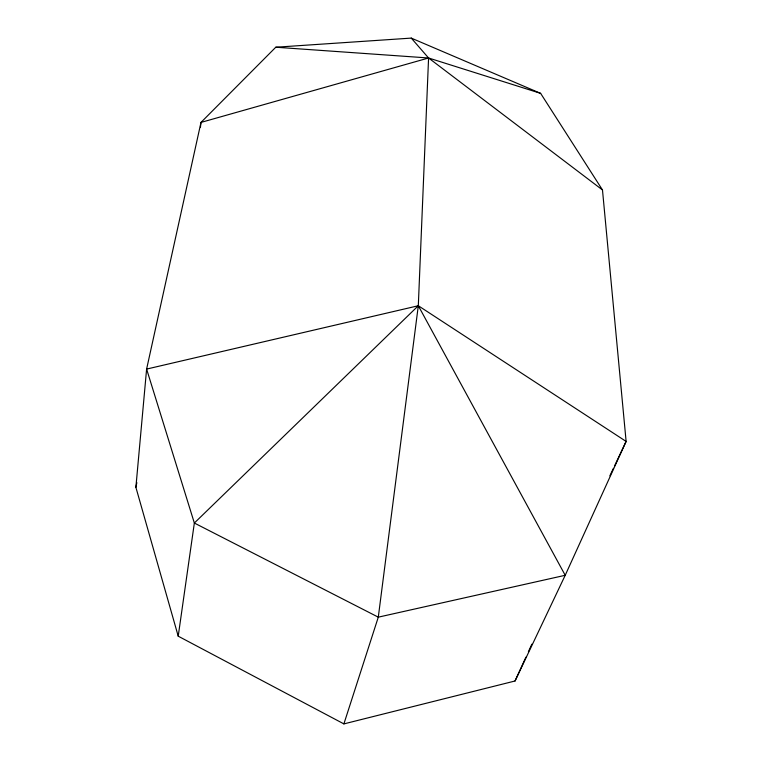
<?xml version="1.0" encoding="UTF-8"?>
<svg xmlns="http://www.w3.org/2000/svg" width="762" height="762" viewBox="0 0 762 762"><rect width="100%" height="100%" fill="white"/><g stroke="black" fill="none" stroke-linecap="round" stroke-linejoin="round"><path stroke-width="1.14" d="M135.884 487.309L146.609 369.084L200.987 122.415L275.787 47.225L411.261 38.1L540.629 93.364L602.485 189.957L626.116 441.427L565.213 575.291L515.045 680.99L343.891 723.9L178.222 636.184L135.884 487.309L136.855 482.67M200.463 127.121L200.987 122.415L428.577 57.988L540.629 93.364M178.222 636.184L194.348 523.037L146.609 369.084L418.309 305.743L626.116 441.427L614.439 466.144M343.891 723.9L378.295 617.163L418.309 305.743L428.577 57.988L411.261 38.1M515.045 680.99L525.913 657.168M528.38 651.758L531.838 644.176M609.867 475.812L613.429 468.287M275.787 47.225L428.577 57.988L602.485 189.957M418.309 305.743L194.348 523.037L378.295 617.163L565.213 575.291L418.309 305.743"/></g></svg>
